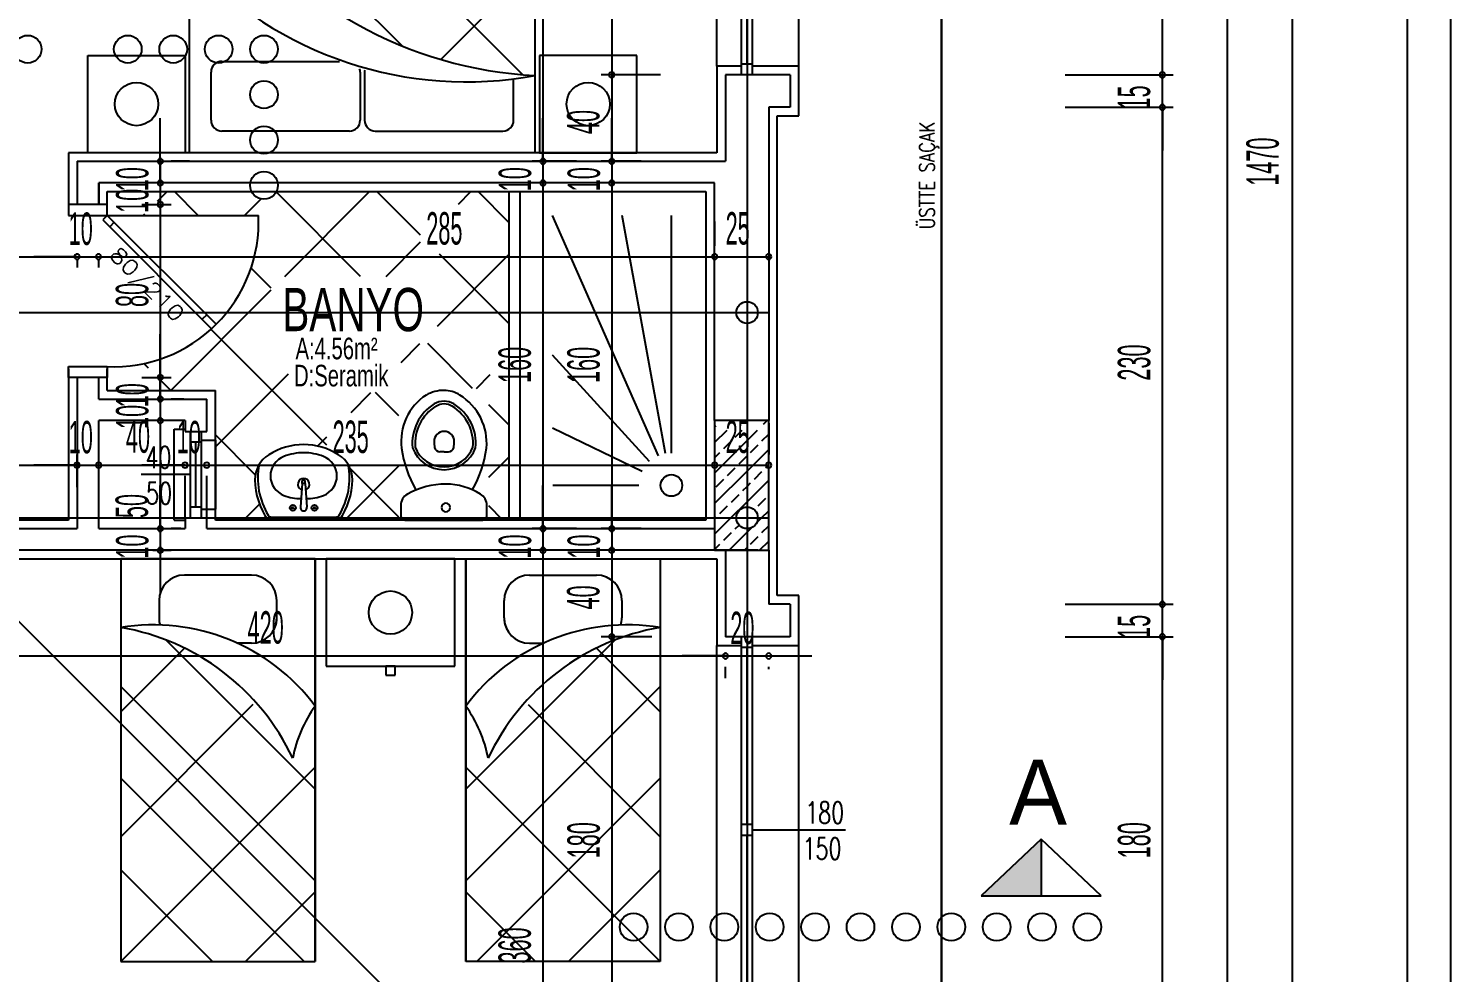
# Model space of a CAD drawing. Extents: x 3907.4 to 3911.57, y -3054.42 to -3053.7.
# Drawn here: x 3908.738 to 3908.8696, y -3054.2051 to -3054.1177 of the extents above; entities that cross this region are included whole.
import ezdxf
from ezdxf.enums import TextEntityAlignment as Align

# ---------------------------------------------------------------- set-up
doc = ezdxf.new("R2010")
doc.units = 0
doc.header["$LTSCALE"] = 2
doc.header["$MEASUREMENT"] = 0
for name, pattern in [('ACAD_ISO03W100', [30, 12, -18]), ('ACAD_ISO07W100', [3.5, 0.5, -3]), ('ACAD_ISO10W100', [18, 12, -3, 0, -3])]:
    doc.linetypes.add(name, pattern=pattern)
doc.layers.get('0').update_dxf_attribs({"linetype": 'CONTINUOUS'})
for name, color, linetype in [('AKS', 11, 'CONTINUOUS'), ('DOĞRAMA', 2, 'CONTINUOUS'), ('DUVAR', 7, 'CONTINUOUS'), ('KOLON', 3, 'CONTINUOUS'), ('KOLTAR', 9, 'CONTINUOUS'), ('MB', 11, 'CONTINUOUS'), ('OLÇÜ', 6, 'CONTINUOUS'), ('S-TEF', 151, 'CONTINUOUS'), ('SıVA', 6, 'CONTINUOUS'), ('TARAMA', 9, 'CONTINUOUS'), ('TEFRIŞ', 32, 'CONTINUOUS'), ('TEXT', 11, 'CONTINUOUS'), ('ÇATI', 7, 'CONTINUOUS')]:
    doc.layers.add(name, color=color, linetype=linetype)
doc.styles.add('DETAY', font='stylu.ttf', dxfattribs={"width": 0.7, "height": 13})
doc.styles.add('İSİM', font='comicbd.ttf')
doc.styles.add('KAPı-PEN', font='simplex.shx', dxfattribs={"width": 0.7, "height": 10})
doc.styles.add('MAHAL', font='stylu.ttf', dxfattribs={"width": 0.7, "height": 20})
doc.styles.add('ÖLÇÜ', font='stylu.ttf', dxfattribs={"width": 0.5})

msp = doc.modelspace()

# ---------------------------------------------------------------- hatches: boundary and pattern name
at = {"layer": 'TEXT'}
msp.add_hatch(color=256, dxfattribs=at).paths.add_polyline_path([(3908.831687839496, -3054.198015564022), (3908.826131996716, -3054.198015564022), (3908.831687839496, -3054.19277136427)])

# ---------------------------------------------------------------- linework, layer by layer
at = {"color": 0, "linetype": 'ByBlock'}
for centre, start, end in [((3908.791949933844, -3054.12202954204), 90, 270), ((3908.791949933844, -3054.12202954204), 90, 270), ((3908.791949933844, -3054.12202954204), 270, 90), ((3908.791949933844, -3054.12202954204), 270, 90), ((3908.842896636755, -3054.12202954204), 90, 270), ((3908.842896636755, -3054.12202954204), 90, 270), ((3908.842896636755, -3054.12202954204), 270, 90), ((3908.842896636755, -3054.12202954204), 270, 90), ((3908.842896636755, -3054.12502954204), 90, 270), ((3908.842896636755, -3054.12502954204), 90, 270), ((3908.842896636755, -3054.12502954204), 270, 90), ((3908.842896636755, -3054.12502954204), 270, 90), ((3908.75016518624, -3054.13002954204), 90, 270), ((3908.75016518624, -3054.13002954204), 270, 90), ((3908.785582152533, -3054.13002954204), 90, 270), ((3908.785582152533, -3054.13002954204), 90, 270), ((3908.785582152533, -3054.13002954204), 270, 90), ((3908.785582152533, -3054.13002954204), 270, 90), ((3908.791949933844, -3054.13002954204), 90, 270), ((3908.791949933844, -3054.13002954204), 90, 270), ((3908.791949933844, -3054.13002954204), 270, 90), ((3908.791949933844, -3054.13002954204), 270, 90), ((3908.75016518624, -3054.13202954204), 90, 270), ((3908.75016518624, -3054.13202954204), 90, 270), ((3908.75016518624, -3054.13202954204), 270, 90), ((3908.75016518624, -3054.13202954204), 270, 90), ((3908.785582152533, -3054.13202954204), 90, 270), ((3908.785582152533, -3054.13202954204), 90, 270), ((3908.785582152533, -3054.13202954204), 270, 90), ((3908.785582152533, -3054.13202954204), 270, 90), ((3908.791949933844, -3054.13202954204), 90, 270), ((3908.791949933844, -3054.13202954204), 90, 270), ((3908.791949933844, -3054.13202954204), 270, 90), ((3908.791949933844, -3054.13202954204), 270, 90), ((3908.75016518624, -3054.13402954204), 90, 270), ((3908.75016518624, -3054.13402954204), 90, 270), ((3908.75016518624, -3054.13402954204), 270, 90), ((3908.75016518624, -3054.13402954204), 270, 90), ((3908.742465526086, -3054.138861397425), 0, 180), ((3908.742465526086, -3054.138861397425), 0, 180), ((3908.742465526086, -3054.138861397425), 180, 0), ((3908.742465526086, -3054.138861397425), 180, 0), ((3908.74444890809, -3054.138861397425), 0, 180), ((3908.74444890809, -3054.138861397425), 0, 180), ((3908.74444890809, -3054.138861397425), 180, 0), ((3908.74444890809, -3054.138861397425), 180, 0), ((3908.801465526086, -3054.138861397425), 0, 180), ((3908.801465526086, -3054.138861397425), 0, 180), ((3908.801465526086, -3054.138861397425), 180, 0), ((3908.801465526086, -3054.138861397425), 180, 0), ((3908.806465526086, -3054.138861397425), 0, 180), ((3908.806465526086, -3054.138861397425), 180, 0), ((3908.75016518624, -3054.15002954204), 90, 270), ((3908.75016518624, -3054.15002954204), 90, 270), ((3908.75016518624, -3054.15002954204), 270, 90), ((3908.75016518624, -3054.15002954204), 270, 90), ((3908.75016518624, -3054.15202954204), 90, 270), ((3908.75016518624, -3054.15202954204), 90, 270), ((3908.75016518624, -3054.15202954204), 270, 90), ((3908.75016518624, -3054.15202954204), 270, 90), ((3908.75016518624, -3054.15402954204), 90, 270), ((3908.75016518624, -3054.15402954204), 90, 270), ((3908.75016518624, -3054.15402954204), 270, 90), ((3908.75016518624, -3054.15402954204), 270, 90), ((3908.742465526086, -3054.158153164385), 0, 180), ((3908.742465526086, -3054.158153164385), 0, 180), ((3908.744465526087, -3054.158153164385), 0, 180), ((3908.744465526087, -3054.158153164385), 0, 180), ((3908.752465526086, -3054.158153164385), 0, 180), ((3908.752465526086, -3054.158153164385), 0, 180), ((3908.754465526086, -3054.158153164385), 0, 180), ((3908.754465526086, -3054.158153164385), 0, 180), ((3908.801465526086, -3054.158153164385), 0, 180), ((3908.801465526086, -3054.158153164385), 0, 180), ((3908.806465526086, -3054.158153164385), 0, 180), ((3908.742465526086, -3054.158153164385), 180, 0), ((3908.742465526086, -3054.158153164385), 180, 0), ((3908.744465526087, -3054.158153164385), 180, 0), ((3908.744465526087, -3054.158153164385), 180, 0), ((3908.752465526086, -3054.158153164385), 180, 0), ((3908.752465526086, -3054.158153164385), 180, 0), ((3908.754465526086, -3054.158153164385), 180, 0), ((3908.754465526086, -3054.158153164385), 180, 0), ((3908.801465526086, -3054.158153164385), 180, 0), ((3908.801465526086, -3054.158153164385), 180, 0), ((3908.806465526086, -3054.158153164385), 180, 0), ((3908.75016518624, -3054.16402954204), 90, 270), ((3908.75016518624, -3054.16402954204), 90, 270), ((3908.75016518624, -3054.16402954204), 270, 90), ((3908.75016518624, -3054.16402954204), 270, 90), ((3908.785582152533, -3054.16402954204), 90, 270), ((3908.785582152533, -3054.16402954204), 90, 270), ((3908.785582152533, -3054.16402954204), 270, 90), ((3908.785582152533, -3054.16402954204), 270, 90), ((3908.791949933844, -3054.16402954204), 90, 270), ((3908.791949933844, -3054.16402954204), 90, 270), ((3908.791949933844, -3054.16402954204), 270, 90), ((3908.791949933844, -3054.16402954204), 270, 90), ((3908.75016518624, -3054.16602954204), 90, 270), ((3908.75016518624, -3054.16602954204), 270, 90), ((3908.785582152533, -3054.16602954204), 90, 270), ((3908.785582152533, -3054.16602954204), 90, 270), ((3908.785582152533, -3054.16602954204), 270, 90), ((3908.785582152533, -3054.16602954204), 270, 90), ((3908.791949933844, -3054.16602954204), 90, 270), ((3908.791949933844, -3054.16602954204), 90, 270), ((3908.791949933844, -3054.16602954204), 270, 90), ((3908.791949933844, -3054.16602954204), 270, 90), ((3908.842896636755, -3054.17102954204), 90, 270), ((3908.842896636755, -3054.17102954204), 90, 270), ((3908.842896636755, -3054.17102954204), 270, 90), ((3908.842896636755, -3054.17102954204), 270, 90), ((3908.791949933844, -3054.17402954204), 90, 270), ((3908.791949933844, -3054.17402954204), 90, 270), ((3908.791949933844, -3054.17402954204), 270, 90), ((3908.791949933844, -3054.17402954204), 270, 90), ((3908.842896636755, -3054.17402954204), 90, 270), ((3908.842896636755, -3054.17402954204), 90, 270), ((3908.842896636755, -3054.17402954204), 270, 90), ((3908.842896636755, -3054.17402954204), 270, 90), ((3908.802465526087, -3054.175814088294), 0, 180), ((3908.802465526087, -3054.175814088294), 0, 180), ((3908.802465526087, -3054.175814088294), 180, 0), ((3908.802465526087, -3054.175814088294), 180, 0), ((3908.806465526086, -3054.175814088294), 0, 180), ((3908.806465526086, -3054.175814088294), 180, 0)]:
    msp.add_arc(centre, 0.00025, start, end, dxfattribs=at)
at = {"layer": 'AKS', "linetype": 'ACAD_ISO10W100'}
for p, q in [((3908.804465526086, -3053.717968091759), (3908.804465526086, -3054.24202954204)), ((3908.430962617092, -3054.14402954204), (3908.806465526086, -3054.14402954204)), ((3908.430962617092, -3054.16302954204), (3908.806465526086, -3054.16302954204))]:
    msp.add_line(p, q, dxfattribs=at)
at = {"layer": 'AKS'}
for centre in [(3908.804465526086, -3054.14402954204), (3908.804465526086, -3054.16302954204)]:
    msp.add_circle(centre, 0.001, dxfattribs=at)
at = {"layer": 'DOĞRAMA'}
for p, q in [((3908.801665526086, -3054.12122954204), (3908.801665526086, -3054.08682954204)), ((3908.803965526086, -3054.12202954204), (3908.803965526086, -3054.08602954204)), ((3908.804965526086, -3054.12202954204), (3908.804965526086, -3054.08602954204)), ((3908.809265526086, -3054.12122954204), (3908.809265526086, -3054.08682954204)), ((3908.804465526086, -3054.12102954204), (3908.804465526086, -3054.104423657439)), ((3908.804965526086, -3054.12102954204), (3908.803965526086, -3054.12102954204)), ((3908.804965526086, -3054.12102954204), (3908.804465526086, -3054.12102954204)), ((3908.741665526086, -3054.13402954204), (3908.741665526086, -3054.13502954204)), ((3908.745265526086, -3054.13402954204), (3908.741665526086, -3054.13402954204)), ((3908.745265526086, -3054.13502954204), (3908.745265526086, -3054.13402954204)), ((3908.741665526086, -3054.13502954204), (3908.745265526086, -3054.13502954204)), ((3908.745265526086, -3054.13502954204), (3908.744841262017, -3054.135453806109)), ((3908.744841262017, -3054.135453806109), (3908.754911911683, -3054.145524455774)), ((3908.745265526086, -3054.13502954204), (3908.755345468285, -3054.145109484239)), ((3908.745907252125, -3054.135671268078), (3908.745482988056, -3054.136095532147)), ((3908.754460763163, -3054.144224779116), (3908.754036499094, -3054.144649043185)), ((3908.755345472695, -3054.145109479824), (3908.754911911683, -3054.145524455774)), ((3908.741665526086, -3054.15002954204), (3908.741665526086, -3054.14902954204)), ((3908.741665526086, -3054.14902954204), (3908.745265526086, -3054.14902954204)), ((3908.745265526086, -3054.15002954204), (3908.741665526086, -3054.15002954204)), ((3908.745265526086, -3054.14902954204), (3908.745265526086, -3054.15002954204)), ((3908.751465526086, -3054.16322954204), (3908.751465526086, -3054.15482954204)), ((3908.751465526086, -3054.15482954204), (3908.752465526086, -3054.15482954204)), ((3908.752965526086, -3054.16302954204), (3908.752965526086, -3054.15502954204)), ((3908.753965526086, -3054.16302954204), (3908.753965526086, -3054.15502954204)), ((3908.753965526086, -3054.15602954204), (3908.752965526086, -3054.15602954204)), ((3908.753465526087, -3054.16202954204), (3908.753465526087, -3054.15602954204)), ((3908.755265526087, -3054.15582954204), (3908.755265526087, -3054.16222954204)), ((3908.752965526086, -3054.15902954204), (3908.748388457182, -3054.15902954204)), ((3908.751465526086, -3054.16322954204), (3908.752465526086, -3054.16322954204)), ((3908.753965526086, -3054.16202954204), (3908.752965526086, -3054.16202954204)), ((3908.801665526086, -3054.20922954204), (3908.801665526086, -3054.17482954204)), ((3908.803965526086, -3054.21002954204), (3908.803965526086, -3054.17402954204)), ((3908.804965526086, -3054.17502954204), (3908.803965526086, -3054.17502954204)), ((3908.804465526086, -3054.191423657439), (3908.804465526086, -3054.17502954204)), ((3908.804965526086, -3054.21002954204), (3908.804965526086, -3054.17402954204)), ((3908.809265526086, -3054.20922954204), (3908.809265526086, -3054.17482954204)), ((3908.804965526086, -3054.191423657439), (3908.803965526086, -3054.191423657439)), ((3908.804965526086, -3054.191920572399), (3908.81158575542, -3054.191920572399)), ((3908.804965526086, -3054.191920572399), (3908.81358575542, -3054.191920572399)), ((3908.804965526086, -3054.191920572399), (3908.81358575542, -3054.191920572399)), ((3908.804965526086, -3054.192423657439), (3908.803965526086, -3054.192423657439)), ((3908.804465526086, -3054.20902954204), (3908.804465526086, -3054.192423657439))]:
    msp.add_line(p, q, dxfattribs=at)
at = {"layer": 'DOĞRAMA', "linetype": 'ACAD_ISO07W100'}
msp.add_line((3908.745265526086, -3054.13502954204), (3908.75925612856, -3054.13502954204), dxfattribs=at)
msp.add_arc((3908.745856528425, -3054.13562954204), 0.01341302664443514, 267.4746262616953, 2.563846604708655, dxfattribs=at)
at = {"layer": 'DUVAR'}
for p, q in [((3908.802465526087, -3054.12202954204), (3908.802465526087, -3054.13002954204)), ((3908.806465526086, -3054.12202954204), (3908.802465526087, -3054.12202954204)), ((3908.808465526086, -3054.12202954204), (3908.802465526087, -3054.12202954204)), ((3908.808465526086, -3054.12202954204), (3908.808465526086, -3054.12502954204)), ((3908.806465526086, -3054.12502954204), (3908.806465526086, -3054.15402954204)), ((3908.808465526086, -3054.12502954204), (3908.806465526086, -3054.12502954204)), ((3908.742465526086, -3054.13002954204), (3908.802465526087, -3054.13002954204)), ((3908.742465526086, -3054.13002954204), (3908.742465526086, -3054.13402954204)), ((3908.801465526086, -3054.13202954204), (3908.744465526087, -3054.13202954204)), ((3908.744465526087, -3054.13402954204), (3908.744465526087, -3054.13202954204)), ((3908.744465526087, -3054.13202954204), (3908.744465526087, -3054.13402954204)), ((3908.801465526086, -3054.15402954204), (3908.801465526086, -3054.13202954204)), ((3908.744465526087, -3054.13402954204), (3908.742465526086, -3054.13402954204)), ((3908.744465526087, -3054.13402954204), (3908.742465526086, -3054.13402954204)), ((3908.744465526087, -3054.13402954204), (3908.742465526086, -3054.13402954204)), ((3908.744465526087, -3054.15002954204), (3908.742465526086, -3054.15002954204)), ((3908.744465526087, -3054.15002954204), (3908.742465526086, -3054.15002954204)), ((3908.742465526086, -3054.15002954204), (3908.742465526086, -3054.16402954204)), ((3908.744465526087, -3054.15202954204), (3908.744465526087, -3054.15002954204)), ((3908.744465526087, -3054.15202954204), (3908.754465526086, -3054.15202954204)), ((3908.754465526086, -3054.15502954204), (3908.754465526086, -3054.15202954204)), ((3908.744465526087, -3054.16402954204), (3908.744465526087, -3054.15402954204)), ((3908.752465526086, -3054.15402954204), (3908.744465526087, -3054.15402954204)), ((3908.752465526086, -3054.15402954204), (3908.752465526086, -3054.15502954204)), ((3908.752465526086, -3054.15502954204), (3908.754465526086, -3054.15502954204)), ((3908.752465526086, -3054.16302954204), (3908.754465526086, -3054.16302954204)), ((3908.752465526086, -3054.16302954204), (3908.752465526086, -3054.16402954204)), ((3908.754465526086, -3054.16402954204), (3908.754465526086, -3054.16302954204)), ((3908.721465526086, -3054.16402954204), (3908.742465526086, -3054.16402954204)), ((3908.744465526087, -3054.16402954204), (3908.752465526086, -3054.16402954204)), ((3908.752465526086, -3054.16402954204), (3908.752465526086, -3054.16402954204)), ((3908.754465526086, -3054.16402954204), (3908.801465526086, -3054.16402954204)), ((3908.805465526086, -3054.16602954204), (3908.721465526086, -3054.16602954204)), ((3908.802465526087, -3054.16602954204), (3908.802465526087, -3054.17402954204)), ((3908.806465526086, -3054.16602954204), (3908.806465526086, -3054.17102954204)), ((3908.808465526086, -3054.17102954204), (3908.806465526086, -3054.17102954204)), ((3908.808465526086, -3054.17102954204), (3908.808465526086, -3054.17402954204)), ((3908.806465526086, -3054.17402954204), (3908.802465526087, -3054.17402954204)), ((3908.808465526086, -3054.17402954204), (3908.802465526087, -3054.17402954204))]:
    msp.add_line(p, q, dxfattribs=at)
at = {"layer": 'KOLON'}
for p, q in [((3908.806465526086, -3054.15402954204), (3908.801465526086, -3054.15402954204)), ((3908.801465526086, -3054.15402954204), (3908.801465526086, -3054.16602954204)), ((3908.806465526086, -3054.16602954204), (3908.806465526086, -3054.15402954204)), ((3908.801465526086, -3054.16602954204), (3908.806465526086, -3054.16602954204))]:
    msp.add_line(p, q, dxfattribs=at)
at = {"layer": 'KOLTAR'}
for p, q in [((3908.80598602389, -3054.15435985617), (3908.806316338021, -3054.15402954204)), ((3908.801465526086, -3054.154637713285), (3908.801605670179, -3054.154497569191)), ((3908.801465526086, -3054.15605192685), (3908.802614288551, -3054.154903164385)), ((3908.803373437132, -3054.155558229363), (3908.804028502111, -3054.154903164385)), ((3908.804465526086, -3054.155880353974), (3908.805442715675, -3054.154903164385)), ((3908.805848310867, -3054.155911782754), (3908.806465526086, -3054.155294567534)), ((3908.801465526086, -3054.158880353974), (3908.804465526086, -3054.155880353974)), ((3908.802312776961, -3054.156618889535), (3908.803019883742, -3054.155911782754)), ((3908.804465526086, -3054.158708781099), (3908.806465526086, -3054.156708781099)), ((3908.804787650695, -3054.156972442926), (3908.805494757476, -3054.156265336144)), ((3908.801465526086, -3054.157466140409), (3908.80195922357, -3054.156972442926)), ((3908.803726990523, -3054.158033103097), (3908.804434097304, -3054.157325996316)), ((3908.801465526086, -3054.161708781099), (3908.804465526086, -3054.158708781099)), ((3908.802666330351, -3054.159093763269), (3908.803373437132, -3054.158386656488)), ((3908.805141204085, -3054.15944731666), (3908.805848310867, -3054.158740209878)), ((3908.806201864257, -3054.158386656488), (3908.806465526086, -3054.158122994659)), ((3908.801605670179, -3054.160154423441), (3908.802312776961, -3054.15944731666)), ((3908.804080543914, -3054.160507976831), (3908.804465526086, -3054.160122994659)), ((3908.804465526086, -3054.161537208224), (3908.806465526086, -3054.159537208224)), ((3908.804465526086, -3054.160122994659), (3908.804787650695, -3054.15980087005)), ((3908.80195922357, -3054.162629297175), (3908.802666330351, -3054.161922190394)), ((3908.80297319227, -3054.16302954204), (3908.804465526086, -3054.161537208224)), ((3908.803019883742, -3054.161568637003), (3908.803726990523, -3054.160861530222)), ((3908.805494757476, -3054.161922190394), (3908.806201864257, -3054.161215083613)), ((3908.801465526086, -3054.164537208223), (3908.80297319227, -3054.16302954204)), ((3908.801465526086, -3054.163122994659), (3908.801558978705, -3054.16302954204)), ((3908.801558978705, -3054.16302954204), (3908.801605670179, -3054.162982850566)), ((3908.805132493087, -3054.162284454783), (3908.805141204085, -3054.162275743784)), ((3908.805365334834, -3054.163465826601), (3908.805801619395, -3054.16302954204)), ((3908.805801619395, -3054.16302954204), (3908.806465526086, -3054.162365635349)), ((3908.802312776961, -3054.165104170909), (3908.803019883742, -3054.164397064128)), ((3908.802801619395, -3054.16602954204), (3908.804465526086, -3054.164365635349)), ((3908.803373437132, -3054.164043510737), (3908.80372043883, -3054.163696509041)), ((3908.804465526086, -3054.164365635349), (3908.804901810648, -3054.163929350787)), ((3908.805848310867, -3054.164397064128), (3908.806465526086, -3054.163779848908)), ((3908.801465526086, -3054.165951421784), (3908.80195922357, -3054.1654577243)), ((3908.804215832955, -3054.16602954204), (3908.804434097304, -3054.16581127769)), ((3908.804787650695, -3054.1654577243), (3908.805494757476, -3054.164750617519)), ((3908.80563004652, -3054.16602954204), (3908.806465526086, -3054.165194062473))]:
    msp.add_line(p, q, dxfattribs=at)
at = {"layer": 'MB', "color": 2}
msp.add_line((3908.822465526086, -3054.26002954204), (3908.822465526086, -3053.82402954204), dxfattribs=at)
at = {"layer": 'OLÇÜ', "color": 6}
for p, q in [((3908.848896636755, -3053.98202954204), (3908.848896636755, -3054.242019613712)), ((3908.854896636755, -3053.98202954204), (3908.854896636755, -3054.27602954204)), ((3908.785582152533, -3054.04602954204), (3908.785582152533, -3054.13002954204)), ((3908.791949933844, -3054.08602954204), (3908.791949933844, -3054.12202954204)), ((3908.842896636755, -3054.12202954204), (3908.842896636755, -3054.08602954204)), ((3908.842896636755, -3054.12202954204), (3908.842896636755, -3054.11802954204)), ((3908.796465526086, -3054.12202954204), (3908.790949933843, -3054.12202954204)), ((3908.796465526086, -3054.12202954204), (3908.790949933843, -3054.12202954204)), ((3908.791949933844, -3054.12202954204), (3908.791949933844, -3054.13002954204)), ((3908.833896636755, -3054.12202954204), (3908.843896636755, -3054.12202954204)), ((3908.833896636755, -3054.12202954204), (3908.843896636755, -3054.12202954204)), ((3908.842896636755, -3054.12502954204), (3908.842896636755, -3054.12202954204)), ((3908.833896636755, -3054.12502954204), (3908.843896636755, -3054.12502954204)), ((3908.833896636755, -3054.12502954204), (3908.843896636755, -3054.12502954204)), ((3908.842896636755, -3054.17102954204), (3908.842896636755, -3054.12502954204)), ((3908.842896636755, -3054.12502954204), (3908.842896636755, -3054.12902954204)), ((3908.75016518624, -3054.13002954204), (3908.75016518624, -3054.12602954204)), ((3908.785582152533, -3054.13002954204), (3908.785582152533, -3054.12602954204)), ((3908.791949933844, -3054.13002954204), (3908.791949933844, -3054.12602954204)), ((3908.75016518624, -3054.13202954204), (3908.75016518624, -3054.12802954204)), ((3908.75016518624, -3054.13002954204), (3908.75016518624, -3054.13202954204)), ((3908.752855889958, -3054.13002954204), (3908.751165186241, -3054.13002954204)), ((3908.788675399114, -3054.13002954204), (3908.784582152532, -3054.13002954204)), ((3908.788675399114, -3054.13002954204), (3908.784582152532, -3054.13002954204)), ((3908.785582152533, -3054.13002954204), (3908.785582152533, -3054.13202954204)), ((3908.794675399114, -3054.13002954204), (3908.790949933843, -3054.13002954204)), ((3908.794675399114, -3054.13002954204), (3908.790949933843, -3054.13002954204)), ((3908.791949933844, -3054.13002954204), (3908.791949933844, -3054.13202954204)), ((3908.75016518624, -3054.13202954204), (3908.75016518624, -3054.13602954204)), ((3908.75016518624, -3054.13202954204), (3908.75016518624, -3054.13402954204)), ((3908.752855889958, -3054.13202954204), (3908.751165186241, -3054.13202954204)), ((3908.752855889958, -3054.13202954204), (3908.751165186241, -3054.13202954204)), ((3908.788675399114, -3054.13202954204), (3908.784582152532, -3054.13202954204)), ((3908.788675399114, -3054.13202954204), (3908.784582152532, -3054.13202954204)), ((3908.785582152533, -3054.13202954204), (3908.785582152533, -3054.13602954204)), ((3908.785582152533, -3054.13202954204), (3908.785582152533, -3054.16402954204)), ((3908.794675399114, -3054.13202954204), (3908.790949933843, -3054.13202954204)), ((3908.794675399114, -3054.13202954204), (3908.790949933843, -3054.13202954204)), ((3908.791949933844, -3054.13202954204), (3908.791949933844, -3054.13602954204)), ((3908.791949933844, -3054.13202954204), (3908.791949933844, -3054.16402954204)), ((3908.748465526086, -3054.13402954204), (3908.751165186241, -3054.13402954204)), ((3908.748465526086, -3054.13402954204), (3908.751165186241, -3054.13402954204)), ((3908.75016518624, -3054.13402954204), (3908.75016518624, -3054.13802954204)), ((3908.75016518624, -3054.13402954204), (3908.75016518624, -3054.15002954204)), ((3908.801465526086, -3054.135612920571), (3908.801465526086, -3054.137861397425)), ((3908.801465526086, -3054.135612920571), (3908.801465526086, -3054.137861397425)), ((3908.806465526086, -3054.135612920571), (3908.806465526086, -3054.137861397425)), ((3908.718465526086, -3054.138861397425), (3908.742465526086, -3054.138861397425)), ((3908.742465526086, -3054.138861397425), (3908.738465526086, -3054.138861397425)), ((3908.742465526086, -3054.138861397425), (3908.74444890809, -3054.138861397425)), ((3908.742465526086, -3054.13902954204), (3908.742465526086, -3054.139861397425)), ((3908.742465526086, -3054.13902954204), (3908.742465526086, -3054.139861397425)), ((3908.74444890809, -3054.138861397425), (3908.801465526086, -3054.138861397425)), ((3908.74444890809, -3054.138861397425), (3908.74844890809, -3054.138861397425)), ((3908.74444890809, -3054.139212924043), (3908.74444890809, -3054.139861397425)), ((3908.74444890809, -3054.139212924043), (3908.74444890809, -3054.139861397425)), ((3908.801465526086, -3054.138861397425), (3908.806465526086, -3054.138861397425)), ((3908.75016518624, -3054.15002954204), (3908.75016518624, -3054.14602954204)), ((3908.75016518624, -3054.15202954204), (3908.75016518624, -3054.14802954204)), ((3908.748465526086, -3054.15002954204), (3908.751165186241, -3054.15002954204)), ((3908.748465526086, -3054.15002954204), (3908.751165186241, -3054.15002954204)), ((3908.75016518624, -3054.15002954204), (3908.75016518624, -3054.15202954204)), ((3908.75016518624, -3054.15202954204), (3908.75016518624, -3054.15602954204)), ((3908.75016518624, -3054.15202954204), (3908.75016518624, -3054.15402954204)), ((3908.752349603199, -3054.15202954204), (3908.751165186241, -3054.15202954204)), ((3908.752349603199, -3054.15202954204), (3908.751165186241, -3054.15202954204)), ((3908.75016518624, -3054.15402954204), (3908.75016518624, -3054.15802954204)), ((3908.75016518624, -3054.15402954204), (3908.75016518624, -3054.16402954204)), ((3908.752349603199, -3054.15402954204), (3908.751165186241, -3054.15402954204)), ((3908.752349603199, -3054.15402954204), (3908.751165186241, -3054.15402954204)), ((3908.801465526086, -3054.154266447347), (3908.801465526086, -3054.157153164385)), ((3908.806465526086, -3054.154266447347), (3908.806465526086, -3054.157153164385)), ((3908.742465526086, -3054.160186528324), (3908.742465526086, -3054.157153164385)), ((3908.742465526086, -3054.160186528324), (3908.742465526086, -3054.157153164385)), ((3908.744465526087, -3054.160186528324), (3908.744465526087, -3054.157153164385)), ((3908.744465526087, -3054.160186528324), (3908.744465526087, -3054.157153164385)), ((3908.801465526086, -3054.15702954204), (3908.801465526086, -3054.157153164385)), ((3908.718465526086, -3054.158153164385), (3908.742465526086, -3054.158153164385)), ((3908.742465526086, -3054.158153164385), (3908.738465526086, -3054.158153164385)), ((3908.742465526086, -3054.158153164385), (3908.744465526087, -3054.158153164385)), ((3908.744465526087, -3054.158153164385), (3908.748465526086, -3054.158153164385)), ((3908.744465526087, -3054.158153164385), (3908.752465526086, -3054.158153164385)), ((3908.752465526086, -3054.158153164385), (3908.748465526086, -3054.158153164385)), ((3908.752465526086, -3054.158153164385), (3908.754465526086, -3054.158153164385)), ((3908.752465526086, -3054.16302954204), (3908.752465526086, -3054.159153164385)), ((3908.752465526086, -3054.16302954204), (3908.752465526086, -3054.159153164385)), ((3908.754465526086, -3054.158153164385), (3908.801465526086, -3054.158153164385)), ((3908.754465526086, -3054.158153164385), (3908.758465526086, -3054.158153164385)), ((3908.754465526086, -3054.16302954204), (3908.754465526086, -3054.159153164385)), ((3908.754465526086, -3054.16302954204), (3908.754465526086, -3054.159153164385)), ((3908.801465526086, -3054.158153164385), (3908.806465526086, -3054.158153164385)), ((3908.75016518624, -3054.16402954204), (3908.75016518624, -3054.16002954204)), ((3908.785582152533, -3054.16402954204), (3908.785582152533, -3054.16002954204)), ((3908.791949933844, -3054.16402954204), (3908.791949933844, -3054.16002954204)), ((3908.748465526086, -3054.16402954204), (3908.751165186241, -3054.16402954204)), ((3908.75016518624, -3054.16402954204), (3908.75016518624, -3054.16602954204)), ((3908.75205757277, -3054.16402954204), (3908.751165186241, -3054.16402954204)), ((3908.788675399114, -3054.16402954204), (3908.784582152532, -3054.16402954204)), ((3908.788675399114, -3054.16402954204), (3908.784582152532, -3054.16402954204)), ((3908.785582152533, -3054.16402954204), (3908.785582152533, -3054.16602954204)), ((3908.794675399114, -3054.16402954204), (3908.790949933843, -3054.16402954204)), ((3908.794675399114, -3054.16402954204), (3908.790949933843, -3054.16402954204)), ((3908.791949933844, -3054.16402954204), (3908.791949933844, -3054.16602954204)), ((3908.749465526086, -3054.16602954204), (3908.751165186241, -3054.16602954204)), ((3908.75016518624, -3054.16602954204), (3908.75016518624, -3054.17002954204)), ((3908.788675399114, -3054.16602954204), (3908.784582152532, -3054.16602954204)), ((3908.788675399114, -3054.16602954204), (3908.784582152532, -3054.16602954204)), ((3908.785582152533, -3054.16602954204), (3908.785582152533, -3054.23802954204)), ((3908.785582152533, -3054.16602954204), (3908.785582152533, -3054.17002954204)), ((3908.794675399114, -3054.16602954204), (3908.790949933843, -3054.16602954204)), ((3908.794675399114, -3054.16602954204), (3908.790949933843, -3054.16602954204)), ((3908.791949933844, -3054.16602954204), (3908.791949933844, -3054.17402954204)), ((3908.791949933844, -3054.16602954204), (3908.791949933844, -3054.17002954204)), ((3908.842896636755, -3054.17102954204), (3908.842896636755, -3054.16702954204)), ((3908.833896636755, -3054.17102954204), (3908.843896636755, -3054.17102954204)), ((3908.833896636755, -3054.17102954204), (3908.843896636755, -3054.17102954204)), ((3908.842896636755, -3054.17402954204), (3908.842896636755, -3054.17102954204)), ((3908.795665526086, -3054.17402954204), (3908.790949933843, -3054.17402954204)), ((3908.795665526086, -3054.17402954204), (3908.790949933843, -3054.17402954204)), ((3908.791949933844, -3054.17402954204), (3908.791949933844, -3054.21002954204)), ((3908.833896636755, -3054.17402954204), (3908.843896636755, -3054.17402954204)), ((3908.833896636755, -3054.17402954204), (3908.843896636755, -3054.17402954204)), ((3908.842896636755, -3054.17402954204), (3908.842896636755, -3054.17802954204)), ((3908.842896636755, -3054.21002954204), (3908.842896636755, -3054.17402954204)), ((3908.718465526086, -3054.175814088294), (3908.802465526087, -3054.175814088294)), ((3908.802465526087, -3054.175814088294), (3908.798465526086, -3054.175814088294)), ((3908.802465526087, -3054.175814088294), (3908.806465526086, -3054.175814088294)), ((3908.806465526086, -3054.175814088294), (3908.810465526086, -3054.175814088294)), ((3908.802465526087, -3054.177860350115), (3908.802465526087, -3054.176814088294)), ((3908.802465526087, -3054.177860350115), (3908.802465526087, -3054.176814088294)), ((3908.806465526086, -3054.17702954204), (3908.806465526086, -3054.176814088294))]:
    msp.add_line(p, q, dxfattribs=at)
at = {"layer": 'S-TEF'}
for p, q in [((3908.782465526087, -3054.16322954204), (3908.782465526087, -3054.13282954204)), ((3908.783465526086, -3054.16322954204), (3908.783465526086, -3054.13282954204)), ((3908.776436629039, -3054.15690956204), (3908.776042929039, -3054.15690956204)), ((3908.776436629039, -3054.15690956204), (3908.776830349039, -3054.15690956204)), ((3908.772427709039, -3054.16189872204), (3908.772427709039, -3054.16284954204)), ((3908.780398537118, -3054.16284954204), (3908.780398537118, -3054.16189872204)), ((3908.766751011381, -3054.16322954204), (3908.760118704181, -3054.16322954204)), ((3908.772807709039, -3054.16322954204), (3908.780018537118, -3054.16322954204))]:
    msp.add_line(p, q, dxfattribs=at)
at = {"layer": 'S-TEF', "color": 9}
for p, q in [((3908.796257310244, -3054.157283596943), (3908.786465526086, -3054.13502954204)), ((3908.796927624806, -3054.157078158938), (3908.7929091769, -3054.13502954204)), ((3908.797465526086, -3054.15702954204), (3908.797465526086, -3054.13502954204)), ((3908.797465526086, -3054.15702954204), (3908.797465526086, -3054.13502954204)), ((3908.797465526086, -3054.15702954204), (3908.797465526086, -3054.13502954204)), ((3908.795444248424, -3054.157812689178), (3908.786465526086, -3054.147965201781)), ((3908.794761810304, -3054.158729572438), (3908.786465526086, -3054.154740648244)), ((3908.763290859785, -3054.159842457685), (3908.763146861788, -3054.162049479636)), ((3908.763578855778, -3054.15956614552), (3908.763290859785, -3054.15956614552)), ((3908.763290859785, -3054.159842457685), (3908.763290859785, -3054.15956614552)), ((3908.763578855778, -3054.15956614552), (3908.763290859785, -3054.15956614552)), ((3908.763578855778, -3054.159842457685), (3908.763290859785, -3054.159842457685)), ((3908.763578855778, -3054.159842457685), (3908.763578855778, -3054.15956614552)), ((3908.763578855778, -3054.159842457685), (3908.763578855778, -3054.15956614552)), ((3908.763578855778, -3054.159842457685), (3908.763722853774, -3054.162049479636)), ((3908.794465526086, -3054.16002954204), (3908.786484392855, -3054.16002954204)), ((3908.760453075471, -3054.16295582684), (3908.763434857781, -3054.16295582684)), ((3908.763434857781, -3054.16295582684), (3908.766416640092, -3054.16295582684))]:
    msp.add_line(p, q, dxfattribs=at)
for centre, radius in [((3908.797465526086, -3054.16002954204), 0.001), ((3908.762426871805, -3054.162097411733), 0.0002735961933913045), ((3908.764442843757, -3054.162097411733), 0.0002735961933913045), ((3908.762426871805, -3054.162097411733), 7.19989982608696e-05), ((3908.764442843757, -3054.162097411733), 7.19989982608696e-05)]:
    msp.add_circle(centre, radius, dxfattribs=at)
at = {"layer": 'S-TEF'}
for centre, radius, start, end in [((3908.776423893966, -3054.154641763518), 0.003412223610331429, 89.93593986584456, 119.0567209751764), ((3908.776427709039, -3054.15392954204), 0.0027, 57.23949098884038, 90), ((3908.777597203686, -3054.155949802777), 0.00514032272590371, 123.4119309440281, 187.0878423277221), ((3908.775083651232, -3054.156148250127), 0.005293575449234379, 355.2774748436696, 58.00079424461296), ((3908.776431969039, -3054.15595954204), 0.0009300000000000002, 90.26223498428584, 180.0484488201783), ((3908.776441309039, -3054.15595954204), 0.0009300000000000002, 359.9515511798216, 89.73776501571415), ((3908.763435575989, -3054.162283083355), 0.006033278958161697, 90.00682057485267, 122.345149281479), ((3908.763434139573, -3054.162283083355), 0.0060332789581617, 57.65485071852108, 89.99317942514733), ((3908.783233471981, -3054.155049744515), 0.01084637595854322, 188.1323400280067, 209.738566578023), ((3908.777855489039, -3054.15601856204), 0.00235424, 178.5826083796935, 192.1730840210637), ((3908.776042929039, -3054.15640956204), 0.0005, 192.1730840210637, 270), ((3908.776830349039, -3054.15640956204), 0.0005, 270, 347.8269159789363), ((3908.775017789039, -3054.15601856204), 0.00235424, 347.8269159789363, 1.417391490070802), ((3908.769621966096, -3054.155049744515), 0.01084637595854322, 330.4021609839575, 351.8676599719934), ((3908.761658352181, -3054.159507023389), 0.002737151999999886, 122.0054548086687, 180), ((3908.765211363381, -3054.159507023389), 0.00273715199999999, 0, 57.99454519133131), ((3908.76576250281, -3054.159360104906), 0.006842880000000002, 181.2302504395962, 214.4348721075765), ((3908.761107212753, -3054.159360104906), 0.006842879999999808, 325.5651278924235, 358.7697495604038), ((3908.776589134001, -3054.167294079863), 0.007384539837388204, 89.95767504307845, 118.7919937394568), ((3908.776593538823, -3054.165975078487), 0.006065536538572436, 58.15632513994225, 89.99007951913215), ((3908.773687709039, -3054.16189872204), 0.00126, 121.3322509668052, 180), ((3908.779138537118, -3054.16189872204), 0.00126, 0, 58.66774903319478), ((3908.772807709039, -3054.16284954204), 0.00038, 180, 270), ((3908.774027709039, -3054.16302990204), 0.0002, 266.5704839526557, 270), ((3908.778827709039, -3054.16302990204), 0.0002, 270, 273.4295160473442), ((3908.780018537118, -3054.16284954204), 0.00038, 270, 0)]:
    msp.add_arc(centre, radius, start, end, dxfattribs=at)
at = {"layer": 'S-TEF', "color": 9}
for centre, radius, start, end in [((3908.777766168907, -3054.156135142342), 0.004279820045270579, 121.6152279412131, 185.5514207215412), ((3908.777767224783, -3054.156137017153), 0.004022508560089885, 121.3832215108229, 185.0984103093124), ((3908.776427709039, -3054.15392954204), 0.0017, 90, 122.167528010859), ((3908.776427709039, -3054.15392954204), 0.00144, 90, 122.167528010859), ((3908.776427709039, -3054.15392954204), 0.0017, 57.83247198914097, 90), ((3908.776427709039, -3054.15392954204), 0.00144, 57.83247198914097, 90), ((3908.775088603918, -3054.156136076343), 0.004021491553669678, 354.7973653119483, 58.61479262746691), ((3908.775089438734, -3054.156134709743), 0.004279352277977468, 354.4004796462787, 58.38389719915467), ((3908.776400874752, -3054.155486237712), 0.003083443892084748, 200.1649946140481, 270.5213057271277), ((3908.776401237983, -3054.155481457138), 0.00282824729544784, 200.9887788297573, 270.5854597756004), ((3908.776454359682, -3054.155483028788), 0.002826677363764656, 269.4109801286676, 339.1634037123742), ((3908.77645463623, -3054.155486944258), 0.003082738040052007, 269.4772198837537, 339.9041862532781), ((3908.762271568181, -3054.159150230868), 0.001916006400000001, 110.2095454155189, 249.7173344237391), ((3908.763435958981, -3054.161946699158), 0.004944178040601065, 90.01276126892425, 111.6774282422156), ((3908.763433756581, -3054.161946699158), 0.004944178040600936, 68.32257175778437, 89.98723873107573), ((3908.764598147381, -3054.159150230868), 0.001916006399999999, 290.2826655762609, 69.79045458448108), ((3908.76576250281, -3054.159360104906), 0.006569164799999999, 168.8358716710856, 211.4996600782191), ((3908.761107212753, -3054.159360104906), 0.006569164799999999, 328.5003399217809, 11.16412832891437), ((3908.763434857781, -3054.159916473411), 0.0005399924869565219, 90, 241.2492311229655), ((3908.763434857781, -3054.159916473411), 0.0005399924869565219, 298.7507688770344, 90), ((3908.763152125236, -3054.157078242901), 0.004166157422969464, 248.2360267326173, 270.6502644141457), ((3908.763717590326, -3054.157078242901), 0.004166157422969463, 269.3497355858543, 291.7639732673827), ((3908.776594589039, -3054.16206954204), 0.0004, 0, 180), ((3908.760453075471, -3054.16261368284), 0.0003421440000000039, 211.4996600782191, 270), ((3908.763434857781, -3054.162089861682), 0.0002908133451489399, 172.0181737896781, 7.981826210321832), ((3908.766416640092, -3054.16261368284), 0.0003421440000000064, 270, 328.5003399217809), ((3908.776594589039, -3054.16206954204), 0.0004, 180, 0)]:
    msp.add_arc(centre, radius, start, end, dxfattribs=at)
at = {"layer": 'SıVA'}
for p, q in [((3908.801665526086, -3054.12122954204), (3908.801665526086, -3054.12922954204)), ((3908.803965526086, -3054.12122954204), (3908.801665526086, -3054.12122954204)), ((3908.809265526086, -3054.12122954204), (3908.804965526086, -3054.12122954204)), ((3908.809265526086, -3054.12582954204), (3908.809265526086, -3054.12122954204)), ((3908.807265526086, -3054.12582954204), (3908.809265526086, -3054.12582954204)), ((3908.807265526086, -3054.15482954204), (3908.807265526086, -3054.12582954204)), ((3908.801665526086, -3054.12922954204), (3908.741665526086, -3054.12922954204)), ((3908.741665526086, -3054.12922954204), (3908.741665526086, -3054.13482954204)), ((3908.745265526086, -3054.13482954204), (3908.745265526086, -3054.13282954204)), ((3908.745265526086, -3054.13282954204), (3908.800665526087, -3054.13282954204)), ((3908.800665526087, -3054.13282954204), (3908.800665526087, -3054.16322954204)), ((3908.741665526086, -3054.14922954204), (3908.741665526086, -3054.16322954204)), ((3908.745265526086, -3054.15122954204), (3908.745265526086, -3054.14922954204)), ((3908.745265526086, -3054.15122954204), (3908.755265526087, -3054.15122954204)), ((3908.755265526087, -3054.16322954204), (3908.755265526087, -3054.15122954204)), ((3908.807265526086, -3054.16682954204), (3908.807265526086, -3054.15322954204)), ((3908.753965526086, -3054.15582954204), (3908.755265526087, -3054.15582954204)), ((3908.741665526086, -3054.16322954204), (3908.722265526086, -3054.16322954204)), ((3908.753965526086, -3054.16222954204), (3908.755265526087, -3054.16222954204)), ((3908.800665526087, -3054.16322954204), (3908.755265526087, -3054.16322954204)), ((3908.807265526086, -3054.17022954204), (3908.807265526086, -3054.16522954204)), ((3908.722265526086, -3054.16682954204), (3908.801665526086, -3054.16682954204)), ((3908.801665526086, -3054.16682954204), (3908.801665526086, -3054.17482954204)), ((3908.809265526086, -3054.17022954204), (3908.807265526086, -3054.17022954204)), ((3908.809265526086, -3054.17482954204), (3908.809265526086, -3054.17022954204)), ((3908.801665526086, -3054.17482954204), (3908.803965526086, -3054.17482954204)), ((3908.804965526086, -3054.17482954204), (3908.809265526086, -3054.17482954204))]:
    msp.add_line(p, q, dxfattribs=at)
at = {"layer": 'TARAMA'}
for p, q in [((3908.74991518624, -3054.133709608061), (3908.750795252262, -3054.13282954204)), ((3908.753676595088, -3054.13502954204), (3908.751476595088, -3054.13282954204)), ((3908.768694558611, -3054.140678340712), (3908.760884217067, -3054.132867999168)), ((3908.761684783291, -3054.140678340712), (3908.769533581963, -3054.13282954204)), ((3908.774243832064, -3054.136858449314), (3908.770214924789, -3054.13282954204)), ((3908.777750466832, -3054.133981822022), (3908.778902746814, -3054.13282954204)), ((3908.782465526087, -3054.135710978486), (3908.77958408964, -3054.13282954204)), ((3908.757964417112, -3054.13502954204), (3908.759491557848, -3054.133502401304)), ((3908.748595252262, -3054.13502954204), (3908.748726291793, -3054.134898502508)), ((3908.771053948142, -3054.140678340712), (3908.774243832064, -3054.13748845679)), ((3908.775823109276, -3054.145278344428), (3908.782465526087, -3054.138635927618)), ((3908.782465526087, -3054.145080143337), (3908.775996780174, -3054.138611397425)), ((3908.760424866231, -3054.141777813183), (3908.758565400573, -3054.139918347525)), ((3908.751133581963, -3054.15122954204), (3908.760424866231, -3054.141938257772)), ((3908.76557230417, -3054.156294415973), (3908.75485454208, -3054.145576653883)), ((3908.772442503348, -3054.148658950357), (3908.77419910128, -3054.146902352425)), ((3908.779066758888, -3054.151050540989), (3908.774918570323, -3054.146902352425)), ((3908.749069304918, -3054.149160581571), (3908.748655914597, -3054.148747191251)), ((3908.751138265387, -3054.15122954204), (3908.74991518624, -3054.150006462894)), ((3908.755265526087, -3054.156466762768), (3908.762023322461, -3054.149708966393)), ((3908.779420077566, -3054.151050540989), (3908.780698184743, -3054.149772433812)), ((3908.767827864722, -3054.153273588983), (3908.76966283344, -3054.151438620265)), ((3908.772247194246, -3054.153600141198), (3908.770085673313, -3054.151438620265)), ((3908.782465526087, -3054.154449308188), (3908.78057378908, -3054.152557571182)), ((3908.758959494154, -3054.159050770807), (3908.755265526087, -3054.15535680274)), ((3908.764714276158, -3054.156387177546), (3908.76557230417, -3054.155529149534)), ((3908.78057378908, -3054.159265994326), (3908.782465526087, -3054.15737425732)), ((3908.767241076515, -3054.16322954204), (3908.772247194246, -3054.158223424309)), ((3908.772247194246, -3054.162969306049), (3908.767742072186, -3054.158464183989)), ((3908.757871911665, -3054.16322954204), (3908.759350780107, -3054.161750673598)), ((3908.781876595088, -3054.16322954204), (3908.78057378908, -3054.161926736032))]:
    msp.add_line(p, q, dxfattribs=at)
at = {"layer": 'TEFRIŞ'}
for p, q in [((3908.752865526086, -3054.12922954204), (3908.752865526086, -3054.08922954204)), ((3908.784865526086, -3054.12922954204), (3908.784865526086, -3054.08922954204)), ((3908.743465526086, -3054.12022954204), (3908.752465526086, -3054.12022954204)), ((3908.743465526086, -3054.12922954204), (3908.743465526086, -3054.12022954204)), ((3908.752465526086, -3054.12022954204), (3908.752465526086, -3054.12922954204)), ((3908.755865526086, -3054.120775812421), (3908.766751653741, -3054.120775812421)), ((3908.794265526086, -3054.12022954204), (3908.785265526086, -3054.12022954204)), ((3908.785265526086, -3054.12022954204), (3908.785265526086, -3054.12922954204)), ((3908.794265526086, -3054.12922954204), (3908.794265526086, -3054.12022954204)), ((3908.754865526086, -3054.12622954204), (3908.754865526086, -3054.121775812422)), ((3908.768665526086, -3054.121775812422), (3908.768665526086, -3054.12622954204)), ((3908.769065526086, -3054.121775812422), (3908.769065526086, -3054.12622954204)), ((3908.782865526086, -3054.12622954204), (3908.782865526086, -3054.122487922275)), ((3908.767665526086, -3054.12722954204), (3908.755865526086, -3054.12722954204)), ((3908.770065526086, -3054.12722954204), (3908.781865526086, -3054.12722954204)), ((3908.752465526086, -3054.12922954204), (3908.743465526086, -3054.12922954204)), ((3908.784865526086, -3054.12922954204), (3908.752865526086, -3054.12922954204)), ((3908.785265526086, -3054.12922954204), (3908.794265526086, -3054.12922954204)), ((3908.764501726157, -3054.16682954204), (3908.746501726157, -3054.16682954204)), ((3908.746501726157, -3054.16682954204), (3908.746501726157, -3054.20408954204)), ((3908.764501726157, -3054.16682954204), (3908.764501726157, -3054.20408954204)), ((3908.764501726157, -3054.20408954204), (3908.764501726157, -3054.16682954204)), ((3908.765501726157, -3054.16682954204), (3908.765501726157, -3054.176768016937)), ((3908.777429326016, -3054.16682954204), (3908.765501726157, -3054.16682954204)), ((3908.777429326016, -3054.176768016937), (3908.777429326016, -3054.16682954204)), ((3908.778429326016, -3054.16682954204), (3908.796429326016, -3054.16682954204)), ((3908.778429326016, -3054.16682954204), (3908.778429326016, -3054.20408954204)), ((3908.778429326016, -3054.20408954204), (3908.778429326016, -3054.16682954204)), ((3908.796429326016, -3054.16682954204), (3908.796429326016, -3054.20408954204)), ((3908.758601726156, -3054.16832954204), (3908.752401726157, -3054.16832954204)), ((3908.784329326016, -3054.16832954204), (3908.790529326016, -3054.16832954204)), ((3908.750051726157, -3054.17067954204), (3908.750051726157, -3054.17227954204)), ((3908.760951726157, -3054.17227954204), (3908.760951726157, -3054.17067954204)), ((3908.781979326016, -3054.17227954204), (3908.781979326016, -3054.17067954204)), ((3908.792879326016, -3054.17067954204), (3908.792879326016, -3054.17227954204)), ((3908.758601726156, -3054.17462954204), (3908.757298965247, -3054.17462954204)), ((3908.784329326016, -3054.17462954204), (3908.785632086925, -3054.17462954204)), ((3908.765501726157, -3054.176768016937), (3908.777429326016, -3054.176768016937)), ((3908.771901637429, -3054.176768016937), (3908.771029414744, -3054.176768016937)), ((3908.771029414744, -3054.176768016937), (3908.771029414744, -3054.177585075166)), ((3908.771029414744, -3054.177585075166), (3908.771901637429, -3054.177585075166)), ((3908.771901637429, -3054.177585075166), (3908.771901637429, -3054.176768016937)), ((3908.746501726157, -3054.20408954204), (3908.764501726157, -3054.20408954204)), ((3908.796429326016, -3054.20408954204), (3908.778429326016, -3054.20408954204))]:
    msp.add_line(p, q, dxfattribs=at)
at = {"layer": 'TEFRIŞ', "color": 9}
for p, q in [((3908.783708834911, -3054.122013976362), (3908.752865526086, -3054.091170667537)), ((3908.772564152633, -3054.119354575458), (3908.752865526086, -3054.099655948911)), ((3908.776121581829, -3054.120600903295), (3908.784865526086, -3054.111856959038)), ((3908.75240998112, -3054.175085729624), (3908.746501726157, -3054.180993984588)), ((3908.750682509988, -3054.174329200374), (3908.764501726157, -3054.188148416543)), ((3908.792248542185, -3054.174329200374), (3908.778429326016, -3054.188148416543)), ((3908.790521071053, -3054.175085729624), (3908.796429326016, -3054.180993984588)), ((3908.746501726157, -3054.178633697917), (3908.764501726157, -3054.196633697917)), ((3908.796429326016, -3054.178633697917), (3908.778429326016, -3054.196633697917)), ((3908.758727836794, -3054.180315652677), (3908.746501726157, -3054.192541763314)), ((3908.784203215379, -3054.180315652677), (3908.796429326016, -3054.192541763314)), ((3908.764501726157, -3054.18608954204), (3908.746501726157, -3054.20408954204)), ((3908.778429326016, -3054.18608954204), (3908.796429326016, -3054.20408954204)), ((3908.746501726157, -3054.187118979291), (3908.763472288905, -3054.20408954204)), ((3908.796429326016, -3054.187118979291), (3908.779458763267, -3054.20408954204)), ((3908.746501726157, -3054.195604260666), (3908.754987007531, -3054.20408954204)), ((3908.796429326016, -3054.195604260666), (3908.787944044642, -3054.20408954204)), ((3908.764501726157, -3054.197637320766), (3908.758049504883, -3054.20408954204)), ((3908.778429326016, -3054.197637320766), (3908.78488154729, -3054.20408954204))]:
    msp.add_line(p, q, dxfattribs=at)
for centre in [(3908.747965526086, -3054.12472954204), (3908.789765526086, -3054.12472954204), (3908.771465526086, -3054.171798779489)]:
    msp.add_circle(centre, 0.002, dxfattribs=at)
at = {"layer": 'TEFRIŞ'}
for centre, radius, start, end in [((3908.786768089411, -3054.084512072308), 0.03762647798776732, 214.2418364323085, 267.1016326627866), ((3908.77852705529, -3054.087779176888), 0.0348917971648563, 222.6538806434501, 280.4665099830266), ((3908.755865526086, -3054.121775812422), 0.001000000000000034, 90, 180), ((3908.767665526086, -3054.121775812422), 0.0009999999999999937, 0, 18.7212460346778), ((3908.770065526086, -3054.121775812422), 0.0009999999999999937, 170.0901297618219, 180), ((3908.755865526086, -3054.12622954204), 0.001000000000000007, 180, 270), ((3908.767665526086, -3054.12622954204), 0.0009999999999999937, 270, 0), ((3908.770065526086, -3054.12622954204), 0.0009999999999999937, 180, 270), ((3908.781865526086, -3054.12622954204), 0.001000000000000007, 270, 0), ((3908.752401726157, -3054.17067954204), 0.00235, 90, 180), ((3908.758601726156, -3054.17067954204), 0.00235, 0, 90), ((3908.784329326016, -3054.17067954204), 0.00235, 90, 180), ((3908.790529326016, -3054.17067954204), 0.00235, 0, 90), ((3908.752401726157, -3054.17227954204), 0.00235, 180, 196.4449537613888), ((3908.758601726156, -3054.17227954204), 0.00235, 270, 0), ((3908.758601726156, -3054.17227954204), 0.002349999999999997, 337.4816858448321, 0), ((3908.784329326016, -3054.17227954204), 0.00235, 180, 270), ((3908.784329326016, -3054.17227954204), 0.002349999999999997, 180, 202.5183141551679), ((3908.790529326016, -3054.17227954204), 0.00235, 343.5550462386112, 0), ((3908.749520074176, -3054.19162892878), 0.0186946595540171, 36.73727040429559, 99.291365143358), ((3908.742902638734, -3054.194444416689), 0.02156729756201524, 25.15154684901286, 80.39370527792101), ((3908.793410977997, -3054.19162892878), 0.0186946595540171, 80.70863485664202, 143.2627295957044), ((3908.800028413439, -3054.194444416689), 0.02156729756201524, 99.60629472207897, 154.8484531509872), ((3908.774446074587, -3054.187583186396), 0.01224002978088873, 144.335486462463, 169.144623789605), ((3908.768484977586, -3054.187583186396), 0.01224002978088872, 10.85537621039499, 35.66451353753703)]:
    msp.add_arc(centre, radius, start, end, dxfattribs=at)
at = {"layer": 'TEXT', "color": 30}
msp.add_line((3908.869567272018, -3053.696480489184), (3908.869567272018, -3054.419684015943), dxfattribs=at)
at = {"layer": 'TEXT', "color": 5, "ltscale": 50}
msp.add_line((3908.865567272018, -3053.703480489184), (3908.865567272018, -3054.412684015943), dxfattribs=at)
at = {"layer": 'TEXT'}
for p, q in [((3908.831687839496, -3054.19277136427), (3908.826131996716, -3054.198015564022)), ((3908.837243682276, -3054.198015564022), (3908.831687839496, -3054.19277136427)), ((3908.831687839496, -3054.19277136427), (3908.831687839496, -3054.198015564022)), ((3908.826131996716, -3054.198015564022), (3908.837243682276, -3054.198015564022))]:
    msp.add_line(p, q, dxfattribs=at)
for centre in [(3908.737898608847, -3054.11965140874), (3908.74716251468, -3054.11965140874), (3908.75136251468, -3054.11965140874), (3908.75556251468, -3054.11965140874), (3908.75976251468, -3054.11965140874), (3908.75976251468, -3054.12385140874), (3908.75976251468, -3054.12805140874), (3908.75976251468, -3054.13225140874), (3908.793963682276, -3054.200897329191), (3908.798163682276, -3054.200897329191), (3908.802363682276, -3054.200897329191), (3908.806563682276, -3054.200897329191), (3908.810763682276, -3054.200897329191), (3908.814963682276, -3054.200897329191), (3908.819163682276, -3054.200897329191), (3908.823363682276, -3054.200897329191), (3908.827563682276, -3054.200897329191), (3908.831763682276, -3054.200897329191), (3908.835963682276, -3054.200897329191)]:
    msp.add_circle(centre, 0.00128, dxfattribs=at)
at = {"layer": 'ÇATI', "color": 9, "linetype": 'ACAD_ISO03W100', "ltscale": 0.3}
for p, q in [((3908.822465526086, -3054.02602954204), (3908.822465526086, -3054.25802954204)), ((3908.822465526086, -3054.25802954204), (3908.708465526086, -3054.14402954204))]:
    msp.add_line(p, q, dxfattribs=at)

# ---------------------------------------------------------------- texts
at = {"layer": 'DOĞRAMA', "style": 'KAPı-PEN', "width": 1.2}
msp.add_text('80/210', height=0.001399999999999999, rotation=315, dxfattribs=at).set_placement((3908.745353806174, -3054.138799792605))
at = {"layer": 'DOĞRAMA', "style": 'KAPı-PEN', "width": 0.7}
for s, p in [('40', (3908.74878996219, -3054.158422433837)), ('50', (3908.748845595731, -3054.161752746092)), ('180', (3908.809850917079, -3054.191313464197)), ('150', (3908.809599840686, -3054.194643776451))]:
    msp.add_text(s, height=0.002, dxfattribs=at).set_placement(p)
at = {"layer": 'OLÇÜ', "color": 62, "style": 'ÖLÇÜ', "width": 0.5}
for s, p in [('15', (3908.841767061353, -3054.125232140869)), ('40', (3908.790804985088, -3054.127508129156)), ('1470', (3908.853670428849, -3054.132289790942)), ('10', (3908.749068553737, -3054.132800771908)), ('10', (3908.784485520029, -3054.132800771908)), ('10', (3908.79085330134, -3054.132800771908)), ('10', (3908.749068553737, -3054.134800771908)), ('80', (3908.749050984191, -3054.14351636488)), ('160', (3908.784459165709, -3054.150545281425)), ('160', (3908.790826947021, -3054.150545281425)), ('230', (3908.841778042319, -3054.15032511305)), ('10', (3908.749068553737, -3054.152800771908)), ('10', (3908.749068553737, -3054.154800771908)), ('50', (3908.749024629872, -3054.163050349609)), ('10', (3908.749068553737, -3054.166800771908)), ('10', (3908.784485520029, -3054.166800771908)), ('10', (3908.79085330134, -3054.166800771908)), ('40', (3908.790804985088, -3054.171508129155)), ('15', (3908.841767061353, -3054.174232140869)), ('180', (3908.790835731794, -3054.194545281425)), ('180', (3908.841782434705, -3054.194545281425)), ('360', (3908.784459165709, -3054.204278992991))]:
    msp.add_text(s, height=0.003, rotation=90, dxfattribs=at).set_placement(p)
for s, p in [('10', (3908.74168598722, -3054.137764764921)), ('285', (3908.774781899413, -3054.137731822022)), ('25', (3908.802483095632, -3054.137731822022)), ('10', (3908.741694296218, -3054.157056531882)), ('40', (3908.746986938971, -3054.15700821563)), ('10', (3908.751694296218, -3054.157056531882)), ('235', (3908.76611037152, -3054.157023588983)), ('25', (3908.802483095632, -3054.157023588983)), ('420', (3908.758242429454, -3054.174669139538)), ('20', (3908.802914464593, -3054.17471745579))]:
    msp.add_text(s, height=0.003, dxfattribs=at).set_placement(p)
at = {"layer": 'TEXT', "width": 0.7}
for s, height, style, p in [('BANYO', 0.004, 'MAHAL', (3908.761462201516, -3054.145750815089)), ('A:4.56m²', 0.002, 'DETAY', (3908.762681815208, -3054.148351081919)), ('D:Seramik', 0.002, 'DETAY', (3908.762543454232, -3054.150861387468))]:
    msp.add_text(s, height=height, dxfattribs=dict(at, style=style)).set_placement(p)
at = {"layer": 'TEXT', "style": 'İSİM', "text_generation_flag": 4}
msp.add_attdef('A', text='A', height=0.006, rotation=180, dxfattribs=at).set_placement((3908.831396897417, -3054.191422047241), align=Align.CENTER)
at = {"layer": 'ÇATI', "color": 9, "linetype": 'ACAD_ISO03W100', "ltscale": 0.3, "style": 'KAPı-PEN', "width": 0.8}
msp.add_text('ÜSTTE SAÇAK', height=0.0014, rotation=90, dxfattribs=at).set_placement((3908.821813520024, -3054.136300762866))

doc.saveas('drawing.dxf')
